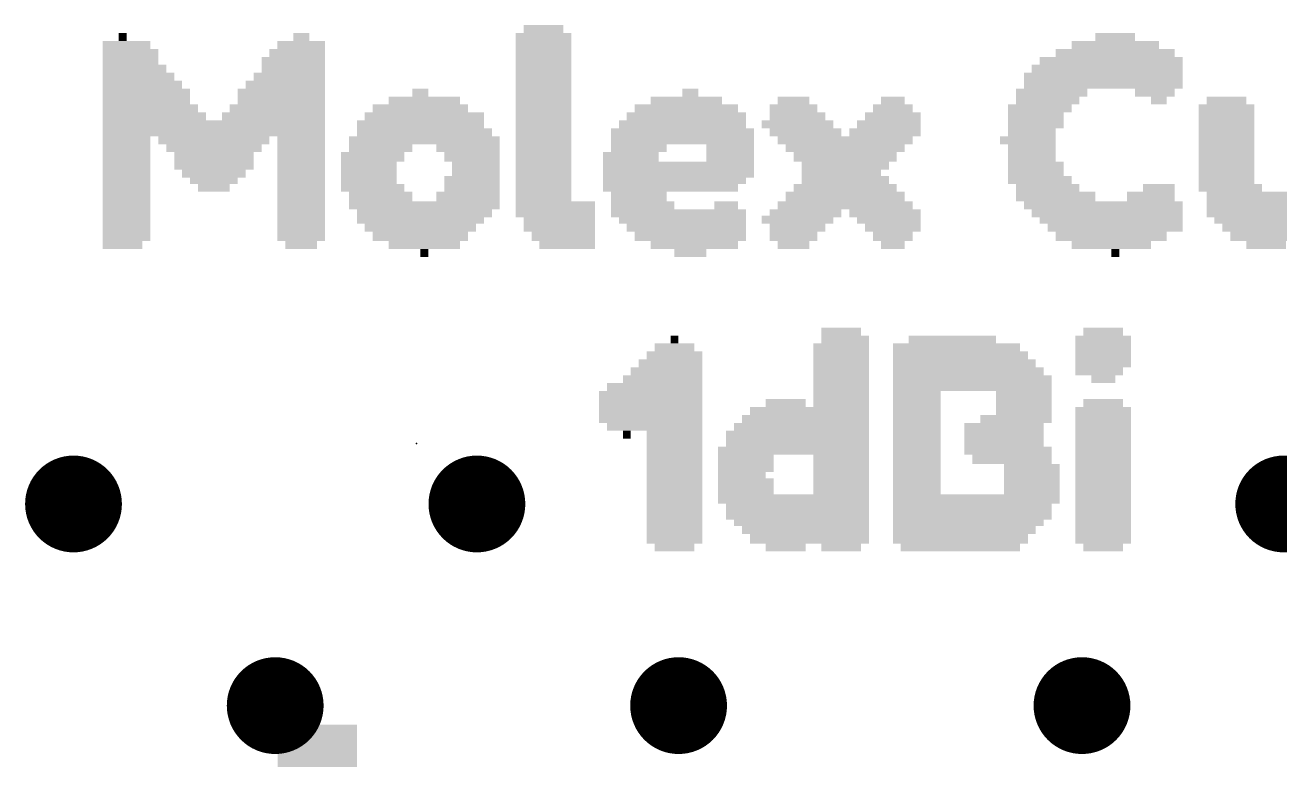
# Model space of a CAD drawing. Extents: x -17 to 166, y -13 to 51.
# Drawn here: x 31.45 to 39.35, y 13.63 to 18.26 of the extents above; entities that cross this region are included whole.
import ezdxf

# ---------------------------------------------------------------- set-up
doc = ezdxf.new("R2010")
doc.units = 0
for name, color, linetype in [('18', 110, 'CONTINUOUS'), ('21', 41, 'CONTINUOUS'), ('23', 53, 'CONTINUOUS'), ('51', 53, 'CONTINUOUS')]:
    doc.layers.add(name, color=color, linetype=linetype)

# ---------------------------------------------------------------- blocks, each defined once
blk = doc.blocks.new('RECT')
blk.add_solid([(-0.5, -0.5), (0.5, -0.5), (-0.5, 0.5), (0.5, 0.5)])
blk = doc.blocks.new('ROUNDV')
at = {"const_width": 0.5}
blk.add_lwpolyline([(0, -0.25, 1), (0, 0.25, 1), (0, -0.25)], format="xyb", dxfattribs=at)

msp = doc.modelspace()

# ---------------------------------------------------------------- linework, layer by layer
at = {"layer": '23'}
msp.add_point((33.909, 15.621), dxfattribs=at)

# ---------------------------------------------------------------- block references
at = {"layer": '18', "xscale": 0.6096, "yscale": 0.6096}
for p in [(31.75, 15.24), (31.75, 15.24), (34.29, 15.24), (34.29, 15.24), (39.37, 15.24), (39.37, 15.24), (33.02, 13.97), (33.02, 13.97), (35.56, 13.97), (35.56, 13.97), (38.1, 13.97), (38.1, 13.97)]:
    msp.add_blockref('ROUNDV', p, dxfattribs=at)
at = {"layer": '21'}
for p, xscale, yscale in [((34.709, 18.231), 0.25, 0.05), ((32.059, 18.181), 0.05, 0.05), ((33.184, 18.181), 0.1, 0.05), ((34.709, 18.181), 0.35, 0.05), ((38.309, 18.181), 0.25, 0.05), ((32.084, 18.131), 0.3, 0.05), ((32.109, 18.081), 0.35, 0.05), ((33.159, 18.081), 0.35, 0.05), ((33.184, 18.131), 0.3, 0.05), ((34.709, 18.131), 0.35, 0.05), ((34.709, 18.081), 0.35, 0.05), ((38.309, 18.081), 0.75, 0.05), ((38.309, 18.131), 0.55, 0.05), ((32.109, 18.031), 0.35, 0.05), ((33.134, 18.031), 0.4, 0.05), ((34.709, 18.031), 0.35, 0.05), ((38.284, 18.031), 0.9, 0.05), ((32.134, 17.981), 0.4, 0.05), ((32.159, 17.931), 0.45, 0.05), ((33.109, 17.931), 0.45, 0.05), ((33.134, 17.981), 0.4, 0.05), ((34.709, 17.981), 0.35, 0.05), ((34.709, 17.931), 0.35, 0.05), ((38.259, 17.981), 0.95, 0.05), ((32.184, 17.881), 0.5, 0.05), ((32.209, 17.831), 0.55, 0.05), ((33.059, 17.831), 0.55, 0.05), ((33.084, 17.881), 0.5, 0.05), ((33.934, 17.831), 0.1, 0.05), ((34.709, 17.881), 0.35, 0.05), ((34.709, 17.831), 0.35, 0.05), ((35.634, 17.831), 0.1, 0.05), ((37.909, 17.831), 0.45, 0.05), ((38.559, 17.831), 0.25, 0.05), ((32.209, 17.781), 0.55, 0.05), ((33.059, 17.781), 0.55, 0.05), ((33.959, 17.781), 0.45, 0.05), ((34.709, 17.781), 0.35, 0.05), ((35.609, 17.781), 0.45, 0.05), ((36.284, 17.781), 0.2, 0.05), ((36.909, 17.781), 0.15, 0.05), ((37.884, 17.781), 0.4, 0.05), ((38.584, 17.781), 0.1, 0.05), ((39.009, 17.781), 0.25, 0.05), ((32.234, 17.731), 0.6, 0.05), ((32.259, 17.681), 0.65, 0.05), ((33.009, 17.681), 0.65, 0.05), ((33.034, 17.731), 0.6, 0.05), ((33.959, 17.681), 0.75, 0.05), ((33.934, 17.731), 0.6, 0.05), ((34.709, 17.731), 0.35, 0.05), ((34.709, 17.681), 0.35, 0.05), ((35.609, 17.681), 0.75, 0.05), ((35.609, 17.731), 0.65, 0.05), ((36.284, 17.731), 0.3, 0.05), ((36.309, 17.681), 0.35, 0.05), ((36.909, 17.681), 0.35, 0.05), ((36.909, 17.731), 0.25, 0.05), ((37.834, 17.731), 0.4, 0.05), ((37.809, 17.681), 0.35, 0.05), ((39.009, 17.731), 0.35, 0.05), ((39.009, 17.681), 0.35, 0.05), ((32.634, 17.631), 1.4, 0.05), ((33.934, 17.631), 0.8, 0.05), ((34.709, 17.631), 0.35, 0.05), ((35.584, 17.631), 0.8, 0.05), ((36.309, 17.631), 0.45, 0.05), ((36.884, 17.631), 0.4, 0.05), ((37.809, 17.631), 0.35, 0.05), ((39.009, 17.631), 0.35, 0.05), ((32.634, 17.581), 1.4, 0.05), ((32.084, 17.531), 0.3, 0.05), ((32.634, 17.531), 0.7, 0.05), ((33.184, 17.531), 0.3, 0.05), ((33.959, 17.531), 0.95, 0.05), ((33.959, 17.581), 0.85, 0.05), ((34.709, 17.581), 0.35, 0.05), ((34.709, 17.531), 0.35, 0.05), ((35.584, 17.581), 0.9, 0.05), ((35.584, 17.531), 0.9, 0.05), ((36.359, 17.581), 0.45, 0.05), ((36.609, 17.531), 0.85, 0.05), ((36.859, 17.581), 0.45, 0.05), ((37.759, 17.531), 0.35, 0.05), ((37.784, 17.581), 0.3, 0.05), ((39.009, 17.581), 0.35, 0.05), ((39.009, 17.531), 0.35, 0.05), ((32.084, 17.481), 0.3, 0.05), ((32.634, 17.481), 0.6, 0.05), ((33.184, 17.481), 0.3, 0.05), ((33.684, 17.481), 0.4, 0.05), ((34.234, 17.481), 0.4, 0.05), ((34.709, 17.481), 0.35, 0.05), ((35.309, 17.481), 0.35, 0.05), ((35.884, 17.481), 0.3, 0.05), ((36.609, 17.481), 0.75, 0.05), ((37.784, 17.481), 0.3, 0.05), ((39.009, 17.481), 0.35, 0.05), ((32.084, 17.426), 0.3, 0.06), ((32.084, 17.371), 0.3, 0.05), ((32.634, 17.426), 0.5, 0.06), ((32.634, 17.371), 0.5, 0.05), ((33.184, 17.426), 0.3, 0.06), ((33.184, 17.371), 0.3, 0.05), ((33.634, 17.426), 0.4, 0.06), ((33.609, 17.371), 0.35, 0.05), ((34.259, 17.426), 0.35, 0.06), ((34.284, 17.371), 0.3, 0.05), ((34.709, 17.426), 0.35, 0.06), ((34.709, 17.371), 0.35, 0.05), ((35.259, 17.426), 0.35, 0.06), ((35.559, 17.371), 0.95, 0.05), ((35.884, 17.426), 0.3, 0.06), ((36.609, 17.426), 0.65, 0.06), ((36.609, 17.371), 0.55, 0.05), ((37.784, 17.426), 0.3, 0.06), ((37.809, 17.371), 0.35, 0.05), ((39.009, 17.426), 0.35, 0.06), ((39.009, 17.371), 0.35, 0.05), ((32.084, 17.321), 0.3, 0.05), ((32.084, 17.281), 0.3, 0.05), ((32.634, 17.321), 0.4, 0.05), ((32.634, 17.281), 0.3, 0.05), ((33.184, 17.321), 0.3, 0.05), ((33.184, 17.281), 0.3, 0.05), ((33.609, 17.321), 0.35, 0.05), ((33.609, 17.281), 0.35, 0.05), ((34.259, 17.281), 0.35, 0.05), ((34.284, 17.321), 0.3, 0.05), ((34.709, 17.321), 0.35, 0.05), ((34.709, 17.281), 0.35, 0.05), ((35.559, 17.321), 0.95, 0.05), ((35.534, 17.281), 0.9, 0.05), ((36.584, 17.321), 0.5, 0.05), ((36.609, 17.281), 0.55, 0.05), ((37.809, 17.321), 0.35, 0.05), ((37.834, 17.281), 0.4, 0.05), ((39.009, 17.321), 0.35, 0.05), ((39.009, 17.281), 0.35, 0.05), ((32.084, 17.231), 0.3, 0.05), ((32.634, 17.231), 0.2, 0.05), ((33.184, 17.231), 0.3, 0.05), ((33.634, 17.231), 0.4, 0.05), ((34.259, 17.231), 0.35, 0.05), ((34.709, 17.231), 0.35, 0.05), ((35.509, 17.231), 0.85, 0.05), ((36.609, 17.231), 0.65, 0.05), ((37.884, 17.231), 0.4, 0.05), ((38.584, 17.231), 0.2, 0.05), ((39.034, 17.231), 0.4, 0.05), ((32.084, 17.176), 0.3, 0.06), ((32.084, 17.121), 0.3, 0.05), ((33.184, 17.176), 0.3, 0.06), ((33.184, 17.121), 0.3, 0.05), ((33.684, 17.176), 0.4, 0.06), ((33.959, 17.121), 0.95, 0.05), ((34.234, 17.176), 0.4, 0.06), ((34.709, 17.176), 0.35, 0.06), ((34.784, 17.121), 0.5, 0.05), ((35.309, 17.176), 0.35, 0.06), ((35.334, 17.121), 0.4, 0.05), ((35.859, 17.121), 0.15, 0.05), ((36.609, 17.121), 0.85, 0.05), ((36.609, 17.176), 0.75, 0.06), ((37.934, 17.176), 0.5, 0.06), ((38.534, 17.176), 0.3, 0.06), ((39.359, 17.176), 0.95, 0.06), ((39.359, 17.121), 0.95, 0.05), ((32.084, 17.071), 0.3, 0.05), ((33.184, 17.071), 0.3, 0.05), ((33.959, 17.071), 0.85, 0.05), ((34.784, 17.071), 0.5, 0.05), ((35.559, 17.071), 0.85, 0.05), ((36.359, 17.071), 0.45, 0.05), ((36.859, 17.071), 0.45, 0.05), ((38.259, 17.071), 0.95, 0.05), ((39.359, 17.071), 0.95, 0.05), ((32.084, 17.031), 0.3, 0.05), ((32.084, 16.981), 0.3, 0.05), ((33.184, 17.031), 0.3, 0.05), ((33.184, 16.981), 0.3, 0.05), ((33.934, 17.031), 0.8, 0.05), ((33.934, 16.981), 0.7, 0.05), ((34.809, 17.031), 0.45, 0.05), ((34.809, 16.981), 0.45, 0.05), ((35.584, 17.031), 0.8, 0.05), ((35.609, 16.981), 0.75, 0.05), ((36.309, 17.031), 0.45, 0.05), ((36.309, 16.981), 0.35, 0.05), ((36.884, 17.031), 0.4, 0.05), ((36.909, 16.981), 0.35, 0.05), ((38.284, 17.031), 0.9, 0.05), ((38.309, 16.981), 0.85, 0.05), ((39.384, 17.031), 0.9, 0.05), ((39.409, 16.981), 0.85, 0.05), ((32.084, 16.926), 0.3, 0.06), ((33.184, 16.926), 0.3, 0.06), ((33.934, 16.926), 0.6, 0.06), ((34.834, 16.926), 0.4, 0.06), ((35.634, 16.926), 0.7, 0.06), ((36.284, 16.926), 0.3, 0.06), ((36.909, 16.926), 0.25, 0.06), ((38.284, 16.926), 0.7, 0.06), ((39.409, 16.926), 0.75, 0.06), ((32.059, 16.871), 0.25, 0.05), ((33.184, 16.871), 0.2, 0.05), ((33.959, 16.871), 0.45, 0.05), ((33.959, 16.821), 0.05, 0.05), ((34.859, 16.871), 0.35, 0.05), ((35.659, 16.871), 0.55, 0.05), ((35.634, 16.821), 0.2, 0.05), ((36.284, 16.871), 0.2, 0.05), ((36.909, 16.871), 0.15, 0.05), ((38.284, 16.871), 0.5, 0.05), ((38.309, 16.821), 0.05, 0.05), ((39.259, 16.871), 0.25, 0.05), ((35.534, 16.276), 0.05, 0.05), ((36.584, 16.326), 0.25, 0.05), ((36.609, 16.276), 0.3, 0.05), ((37.284, 16.276), 0.55, 0.05), ((38.234, 16.276), 0.35, 0.05), ((38.234, 16.326), 0.25, 0.05), ((35.534, 16.176), 0.35, 0.05), ((35.534, 16.226), 0.25, 0.05), ((36.584, 16.226), 0.35, 0.05), ((36.584, 16.176), 0.35, 0.05), ((37.309, 16.226), 0.8, 0.05), ((37.334, 16.176), 0.85, 0.05), ((38.234, 16.226), 0.35, 0.05), ((38.234, 16.176), 0.35, 0.05), ((35.509, 16.126), 0.4, 0.05), ((36.584, 16.126), 0.35, 0.05), ((37.359, 16.126), 0.9, 0.05), ((38.234, 16.126), 0.35, 0.05), ((35.459, 16.026), 0.5, 0.05), ((35.484, 16.076), 0.45, 0.05), ((36.584, 16.076), 0.35, 0.05), ((36.584, 16.026), 0.35, 0.05), ((37.384, 16.076), 0.95, 0.05), ((38.209, 16.076), 0.3, 0.05), ((38.234, 16.026), 0.15, 0.05), ((35.409, 15.976), 0.6, 0.05), ((36.584, 15.976), 0.35, 0.05), ((35.384, 15.926), 0.65, 0.05), ((35.384, 15.876), 0.65, 0.05), ((36.234, 15.876), 0.25, 0.05), ((36.584, 15.926), 0.35, 0.05), ((36.584, 15.876), 0.35, 0.05), ((37.059, 15.926), 0.3, 0.05), ((37.059, 15.876), 0.3, 0.05), ((37.734, 15.926), 0.35, 0.05), ((37.734, 15.876), 0.35, 0.05), ((38.234, 15.876), 0.25, 0.05), ((35.384, 15.826), 0.65, 0.05), ((36.384, 15.826), 0.75, 0.05), ((37.059, 15.826), 0.3, 0.05), ((37.734, 15.826), 0.35, 0.05), ((38.234, 15.826), 0.35, 0.05), ((35.384, 15.776), 0.65, 0.05), ((35.409, 15.726), 0.6, 0.05), ((36.334, 15.726), 0.85, 0.05), ((36.359, 15.776), 0.8, 0.05), ((37.059, 15.776), 0.3, 0.05), ((37.059, 15.726), 0.3, 0.05), ((37.609, 15.726), 0.5, 0.05), ((37.684, 15.776), 0.45, 0.05), ((38.234, 15.776), 0.35, 0.05), ((38.234, 15.726), 0.35, 0.05), ((35.234, 15.676), 0.05, 0.05), ((35.534, 15.676), 0.35, 0.05), ((35.534, 15.626), 0.35, 0.05), ((36.309, 15.676), 0.9, 0.05), ((36.309, 15.626), 0.9, 0.05), ((37.059, 15.676), 0.3, 0.05), ((37.059, 15.626), 0.3, 0.05), ((37.609, 15.676), 0.5, 0.05), ((37.609, 15.626), 0.5, 0.05), ((38.234, 15.676), 0.35, 0.05), ((38.234, 15.626), 0.35, 0.05), ((35.534, 15.576), 0.35, 0.05), ((36.284, 15.576), 0.95, 0.05), ((37.059, 15.576), 0.3, 0.05), ((37.634, 15.576), 0.55, 0.05), ((38.234, 15.576), 0.35, 0.05), ((35.534, 15.521), 0.35, 0.06), ((35.534, 15.466), 0.35, 0.05), ((35.984, 15.521), 0.35, 0.06), ((35.984, 15.466), 0.35, 0.05), ((36.584, 15.521), 0.35, 0.06), ((36.584, 15.466), 0.35, 0.05), ((37.059, 15.521), 0.3, 0.06), ((37.059, 15.466), 0.3, 0.05), ((37.659, 15.521), 0.5, 0.06), ((37.784, 15.466), 0.35, 0.05), ((38.234, 15.521), 0.35, 0.06), ((38.234, 15.466), 0.35, 0.05), ((35.534, 15.416), 0.35, 0.05), ((35.959, 15.416), 0.3, 0.05), ((36.584, 15.416), 0.35, 0.05), ((37.059, 15.416), 0.3, 0.05), ((37.784, 15.416), 0.35, 0.05), ((38.234, 15.416), 0.35, 0.05), ((35.534, 15.376), 0.35, 0.05), ((35.534, 15.326), 0.35, 0.05), ((35.984, 15.376), 0.35, 0.05), ((35.984, 15.326), 0.35, 0.05), ((36.584, 15.376), 0.35, 0.05), ((36.584, 15.326), 0.35, 0.05), ((37.059, 15.376), 0.3, 0.05), ((37.059, 15.326), 0.3, 0.05), ((37.784, 15.376), 0.35, 0.05), ((37.784, 15.326), 0.35, 0.05), ((38.234, 15.376), 0.35, 0.05), ((38.234, 15.326), 0.35, 0.05), ((35.534, 15.271), 0.35, 0.06), ((36.284, 15.271), 0.95, 0.06), ((37.434, 15.271), 1.05, 0.06), ((38.234, 15.271), 0.35, 0.06), ((35.534, 15.216), 0.35, 0.05), ((35.534, 15.166), 0.35, 0.05), ((36.309, 15.216), 0.9, 0.05), ((36.309, 15.166), 0.9, 0.05), ((38.234, 15.216), 0.35, 0.05), ((38.234, 15.166), 0.35, 0.05), ((35.534, 15.126), 0.35, 0.05), ((35.534, 15.076), 0.35, 0.05), ((36.334, 15.126), 0.85, 0.05), ((36.359, 15.076), 0.8, 0.05), ((37.384, 15.126), 0.95, 0.05), ((37.359, 15.076), 0.9, 0.05), ((38.234, 15.126), 0.35, 0.05), ((38.234, 15.076), 0.35, 0.05), ((35.534, 15.021), 0.35, 0.06), ((36.384, 15.021), 0.75, 0.06), ((37.334, 15.021), 0.85, 0.06), ((38.234, 15.021), 0.35, 0.06), ((35.534, 14.966), 0.25, 0.05), ((36.234, 14.966), 0.25, 0.05), ((36.584, 14.966), 0.25, 0.05), ((37.334, 14.966), 0.75, 0.05), ((38.234, 14.966), 0.25, 0.05)]:
    msp.add_blockref('RECT', p, dxfattribs=dict(at, xscale=xscale, yscale=yscale))
at = {"layer": '21', "yscale": 0.05}
for p in [(38.234, 17.931), (38.234, 17.881), (38.234, 17.121), (37.409, 16.026), (37.409, 15.976), (37.409, 15.216), (37.409, 15.166)]:
    msp.add_blockref('RECT', p, dxfattribs=at)
at = {"layer": '51', "xscale": 0.5, "yscale": 2.5, "rotation": 180}
msp.add_blockref('RECT', (33.285, 12.6), dxfattribs=at)

doc.saveas('drawing.dxf')
